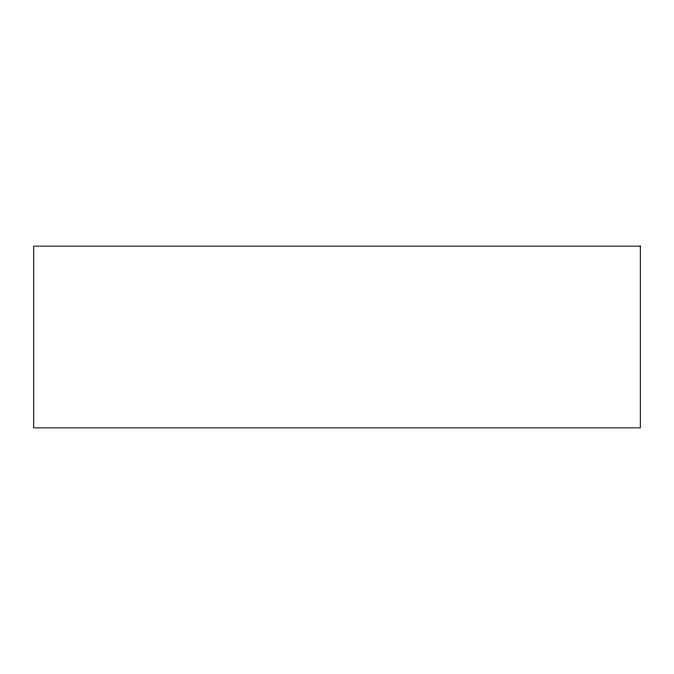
<?xml version="1.0" encoding="UTF-8"?>
<svg xmlns="http://www.w3.org/2000/svg" width="674" height="674" viewBox="0 0 674 674"><rect width="100%" height="100%" fill="white"/><g stroke="black" fill="none" stroke-linecap="round" stroke-linejoin="round"><path stroke-width="1.01" d="M640.3 246.145L33.7 246.145L33.7 427.855L640.3 427.855L640.3 246.145"/></g></svg>
